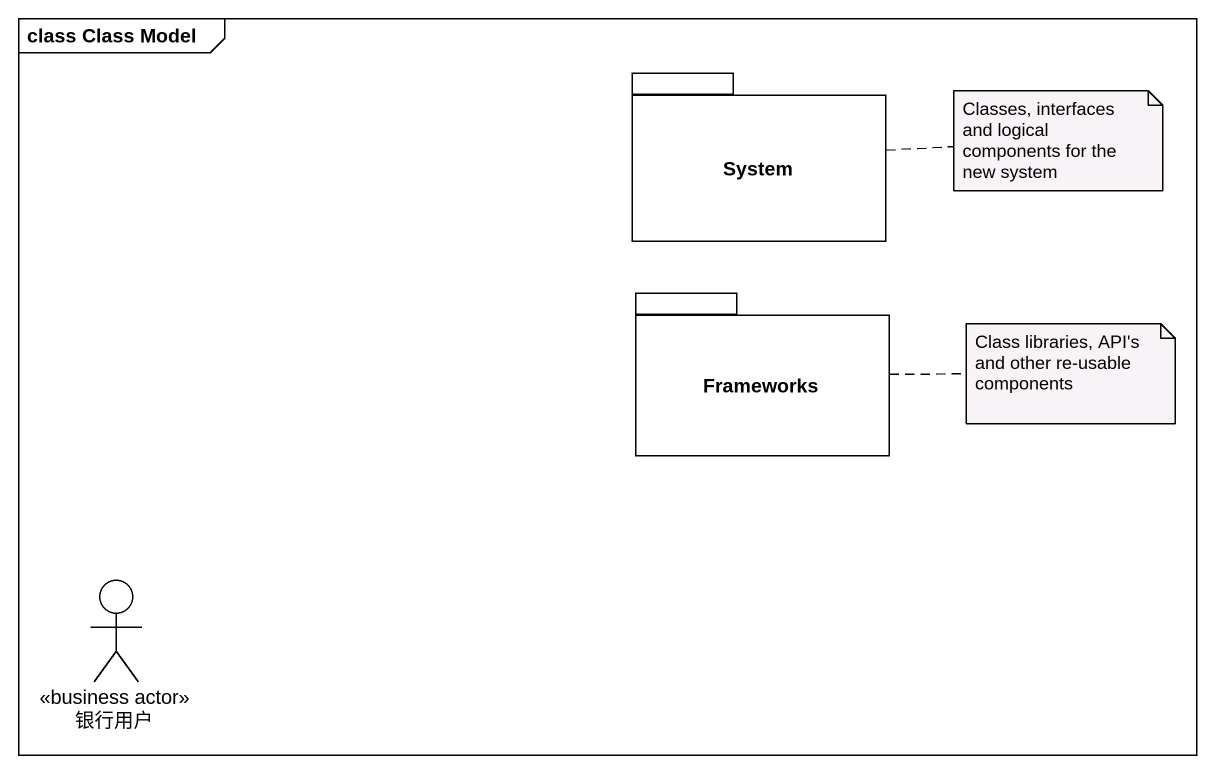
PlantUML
@startuml
mainframe class Class Model
package System {
}
package Frameworks {
}
actor 银行用户 <<business actor>>
note right of System : Classes, interfaces and logical components for the new system
note right of Frameworks : Class libraries, API's and other re-usable components
@enduml
